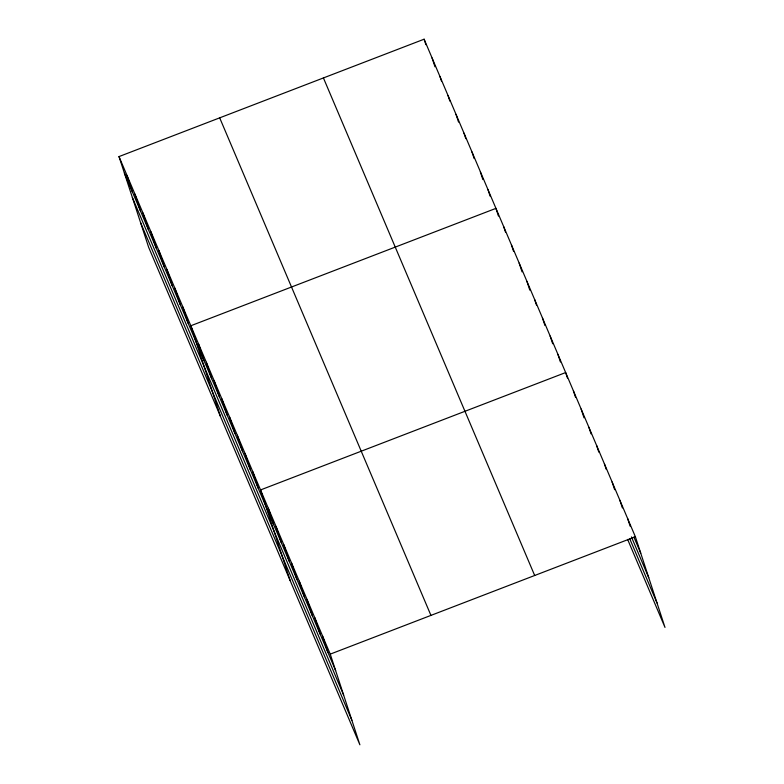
<?xml version="1.0" encoding="UTF-8"?>
<svg xmlns="http://www.w3.org/2000/svg" width="784" height="784" viewBox="0 0 784 784"><rect width="100%" height="100%" fill="white"/><g stroke="black" fill="none" stroke-linecap="round" stroke-linejoin="round"><path stroke-width="1.18" d="M119.001 156.584L330.25 654.13L359.885 744.8L148.627 247.244L119.001 156.584L424.115 39.2L635.373 536.756L664.999 627.416L627.641 539.421M330.25 654.13L635.373 536.756M633.913 537.109L640.744 553.21M631.434 536.922L648.75 577.7M629.66 538.539L657.002 602.925M323.42 77.939L534.678 575.485M219.687 117.845L430.945 615.401M124.372 173.039L335.63 670.594M132.378 197.529L343.637 695.085M140.63 222.754L351.889 720.31M627.621 518.508L630.13 526.191M619.879 500.27L622.388 507.944M612.128 482.023L614.636 489.706M604.386 463.775L606.179 469.263M596.634 445.537L598.79 452.113M588.892 427.29L591.048 433.875M581.15 409.052L584.011 417.823M573.398 390.804L575.554 397.39M567.449 378.045L565.656 372.557L260.543 489.941L290.178 580.611M557.904 354.319L560.423 361.992M550.162 336.071L552.671 343.755M542.42 317.834L544.929 325.507M534.668 299.586L536.462 305.074M526.926 281.338L529.788 290.119M519.175 263.101L522.046 271.872M511.433 244.853L513.579 251.439M503.681 226.615L505.474 232.093M498.448 216.051L495.939 208.368L190.826 325.752L220.461 416.412M487.962 189.571L490.108 196.157M480.337 171.872L482.846 179.556M471.997 151.978L474.144 158.564M464.02 133.182L465.804 138.67M456.033 114.386L458.542 122.069M448.056 95.589L449.849 101.077M440.069 76.793L441.51 81.183M432.092 57.996L434.963 66.777M424.115 39.2L425.908 44.688M322.508 635.893L327.888 652.347M314.766 617.645L320.146 634.109M307.014 599.407L312.395 615.861M299.272 581.16L304.653 597.614M291.521 562.912L296.901 579.376M283.779 544.674L289.159 561.128M276.027 526.427L281.407 542.891M268.285 508.189L273.665 524.643M252.791 471.694L258.171 488.158M245.049 453.456L250.429 469.91M237.297 435.208L242.677 451.672M229.555 416.97L234.935 433.425M221.813 398.723L227.184 415.177M214.061 380.475L219.442 396.939M206.319 362.237L211.7 378.692M198.568 343.99L203.948 360.454M182.848 306.956L188.219 323.41M174.861 288.159L180.242 304.613M166.884 269.363L172.264 285.817M158.897 250.566L164.277 267.021M150.92 231.77L156.3 248.224M142.943 212.974L148.323 229.428M134.956 194.177L140.336 210.631M126.979 175.381L132.359 191.835"/></g></svg>
